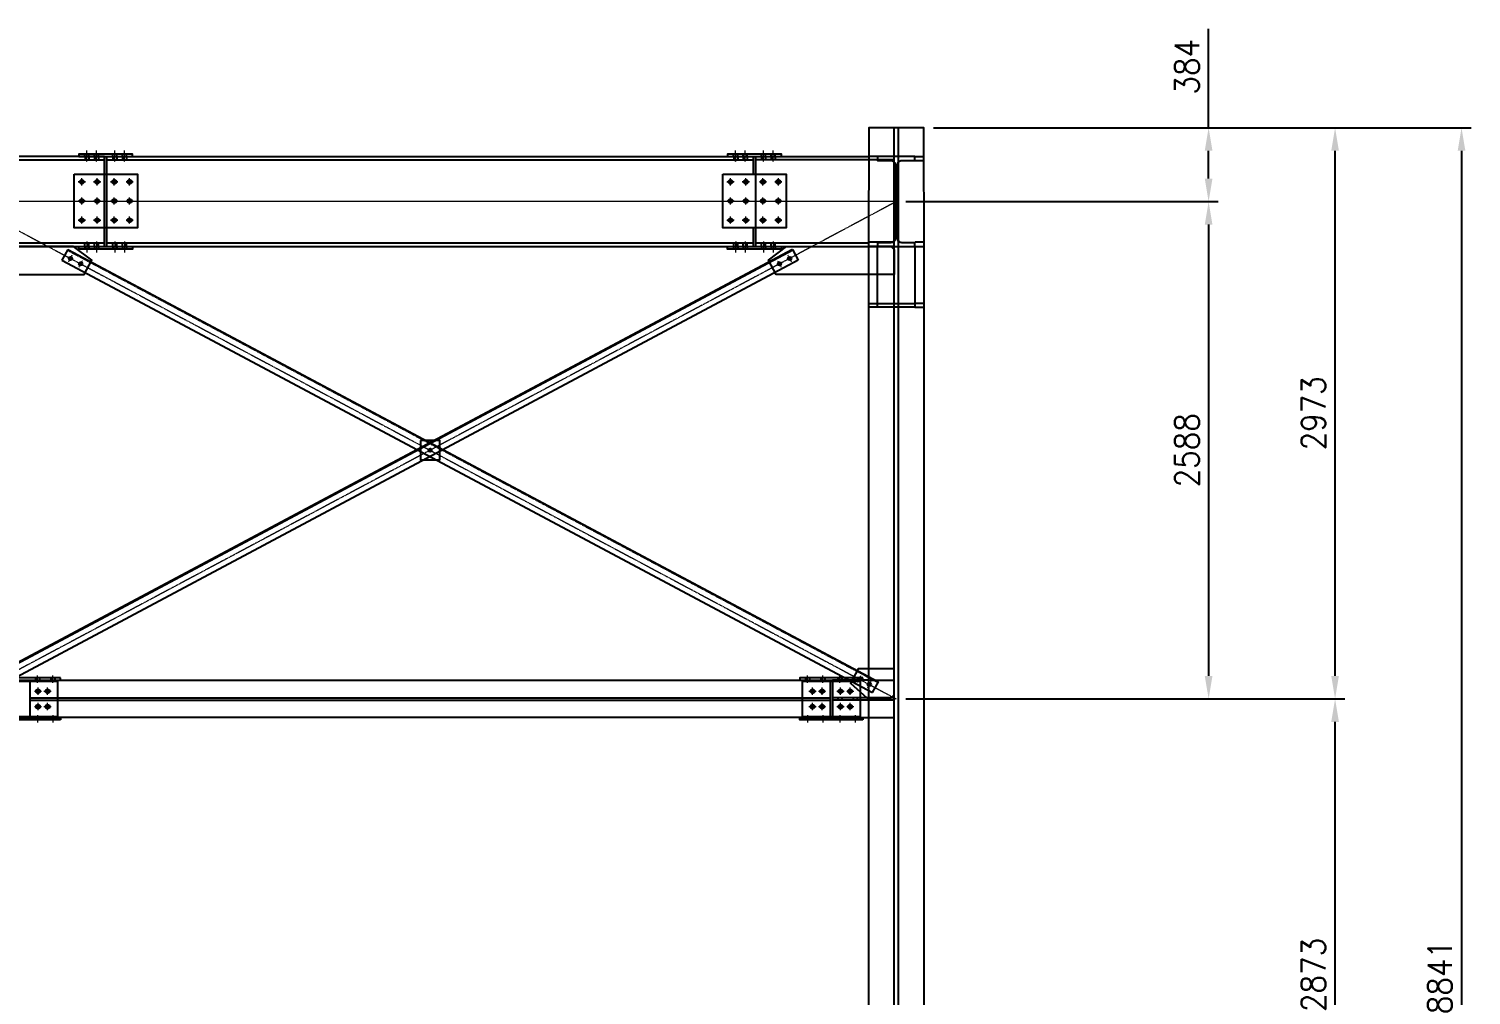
# Model space of a CAD drawing. Header units: millimetres. Extents: x 13669 to 217197, y -88248 to 24578.
# Drawn here: x 70118 to 77621, y 17501 to 22530 of the extents above; entities that cross this region are included whole.
import ezdxf

# ---------------------------------------------------------------- set-up
doc = ezdxf.new("R2010")
doc.units = ezdxf.units.MM
doc.linetypes.add('CENTER2', pattern=[1.125, 0.75, -0.125, 0.125, -0.125])
doc.linetypes.add('DASHED2', pattern=[0.375, 0.25, -0.125])
for name, color, linetype in [('SDDIM', 1, 'Continuous'), ('Tx_DDIM', 1, 'Continuous'), ('Tx_M_EQUIPOS', 4, 'Continuous'), ('Tx_M_OCULTOS', 2, 'DASHED2')]:
    doc.layers.add(name, color=color, linetype=linetype)
doc.layers.add('Tx_EJES', color=1, linetype='CENTER2', lineweight=5)
doc.layers.add('Tx_M_OCULTAS FINO', color=1, linetype='DASHED2', lineweight=5)
doc.styles.add('ROMANS', font='romans.shx', dxfattribs={"width": 0.9})
doc.dimstyles.new('ESC 1-50', dxfattribs={"dimscale": 50, "dimtxt": 2.5, "dimasz": 2.4, "dimexe": 1, "dimexo": 1, "dimgap": 1, "dimtad": 1, "dimdec": 0, "dimtxsty": 'ROMANS', "dimcen": 2.5, "dimclrd": 256, "dimclre": 256, "dimclrt": 3, "dimadec": 0, "dimazin": 2, "dimtfac": 0.5, "dimtdec": 0, "dimtmove": 0, "dimatfit": 3, "dimfxl": 1, "dimtfill": 1, "dimtfillclr": 256, "dimtolj": 2, "dimlwd": -1, "dimarcsym": 0})

# ---------------------------------------------------------------- blocks, each defined once
blk = doc.blocks.new('*D114')
at = {"layer": 'Defpoints', "color": 0, "transparency": 16777216}
for p in [(75470.9, 19042.9), (76912.7, 19042.9), (75757.3, 16169.9)]:
    blk.add_point(p, dxfattribs=at)
at = {"layer": 'Tx_DDIM', "lineweight": -2, "transparency": 16777216}
for p, q in [((75520.9, 19042.9), (76962.7, 19042.9)), ((75807.3, 16169.9), (76962.7, 16169.9))]:
    blk.add_line(p, q, dxfattribs=at)
at = {"layer": 'Tx_DDIM', "transparency": 16777216}
blk.add_line((76912.7, 16289.9), (76912.7, 18922.9), dxfattribs=at)
for points in [[(76892.7, 18922.9), (76932.7, 18922.9), (76912.7, 19042.9)], [(76892.7, 16289.9), (76932.7, 16289.9), (76912.7, 16169.9)]]:
    blk.add_solid(points, dxfattribs=at)
at = {"layer": 'Tx_DDIM', "color": 3, "transparency": 16777216, "insert": (76800.2, 17606.4), "char_height": 125, "attachment_point": 5, "rotation": 90, "style": 'ROMANS', "bg_fill": 3, "box_fill_scale": 1.1, "bg_fill_color": 256, "bg_fill_true_color": 13158600, "bg_fill_transparency": 0}
blk.add_mtext('\\A2;2873', dxfattribs=at)
blk = doc.blocks.new('*D115')
at = {"layer": 'Defpoints', "color": 0, "transparency": 16777216}
for p in [(74773.6, 22015.6), (76912.7, 22015.6), (75470.9, 19042.9)]:
    blk.add_point(p, dxfattribs=at)
at = {"layer": 'Tx_DDIM', "lineweight": -2, "transparency": 16777216}
for p, q in [((74823.6, 22015.6), (76962.7, 22015.6)), ((75520.9, 19042.9), (76962.7, 19042.9))]:
    blk.add_line(p, q, dxfattribs=at)
at = {"layer": 'Tx_DDIM', "transparency": 16777216}
blk.add_line((76912.7, 19162.9), (76912.7, 21895.6), dxfattribs=at)
for points in [[(76892.7, 21895.6), (76932.7, 21895.6), (76912.7, 22015.6)], [(76892.7, 19162.9), (76932.7, 19162.9), (76912.7, 19042.9)]]:
    blk.add_solid(points, dxfattribs=at)
at = {"layer": 'Tx_DDIM', "color": 3, "transparency": 16777216, "insert": (76800.2, 20529.3), "char_height": 125, "attachment_point": 5, "rotation": 90, "style": 'ROMANS', "bg_fill": 3, "box_fill_scale": 1.1, "bg_fill_color": 256, "bg_fill_true_color": 13158600, "bg_fill_transparency": 0}
blk.add_mtext('\\A2;2973', dxfattribs=at)
blk = doc.blocks.new('*D116')
at = {"layer": 'Defpoints', "color": 0, "transparency": 16777216}
for p in [(75893.1, 22015.6), (76015.9, 13174.9), (77570.5, 13174.9)]:
    blk.add_point(p, dxfattribs=at)
at = {"layer": 'Tx_DDIM', "lineweight": -2, "transparency": 16777216}
for p, q in [((75943.1, 22015.6), (77620.5, 22015.6)), ((76065.9, 13174.9), (77620.5, 13174.9))]:
    blk.add_line(p, q, dxfattribs=at)
at = {"layer": 'Tx_DDIM', "transparency": 16777216}
blk.add_line((77570.5, 21895.6), (77570.5, 13294.9), dxfattribs=at)
for points in [[(77550.5, 21895.6), (77590.5, 21895.6), (77570.5, 22015.6)], [(77550.5, 13294.9), (77590.5, 13294.9), (77570.5, 13174.9)]]:
    blk.add_solid(points, dxfattribs=at)
at = {"layer": 'Tx_DDIM', "color": 3, "transparency": 16777216, "insert": (77458, 17595.3), "char_height": 125, "attachment_point": 5, "rotation": 90, "style": 'ROMANS', "bg_fill": 3, "box_fill_scale": 1.1, "bg_fill_color": 256, "bg_fill_true_color": 13158600, "bg_fill_transparency": 0}
blk.add_mtext('\\A2;8841', dxfattribs=at)
blk = doc.blocks.new('*D111')
at = {"layer": 'Defpoints', "color": 0, "transparency": 16777216}
for p in [(74773.6, 22015.6), (76254.9, 22015.6), (74630.1, 21631.1)]:
    blk.add_point(p, dxfattribs=at)
at = {"layer": 'SDDIM', "transparency": 16777216}
for p, q in [((76254.9, 22015.6), (76254.9, 22530.3)), ((76254.9, 21751.1), (76254.9, 21895.6))]:
    blk.add_line(p, q, dxfattribs=at)
at = {"layer": 'SDDIM', "lineweight": -2, "transparency": 16777216}
for p, q in [((74823.6, 22015.6), (76304.9, 22015.6)), ((74680.1, 21631.1), (76304.9, 21631.1))]:
    blk.add_line(p, q, dxfattribs=at)
at = {"layer": 'SDDIM', "transparency": 16777216}
for points in [[(76234.9, 21895.6), (76274.9, 21895.6), (76254.9, 22015.6)], [(76234.9, 21751.1), (76274.9, 21751.1), (76254.9, 21631.1)]]:
    blk.add_solid(points, dxfattribs=at)
at = {"layer": 'SDDIM', "color": 3, "transparency": 16777216, "insert": (76142.4, 22332.9), "char_height": 125, "attachment_point": 5, "rotation": 90, "style": 'ROMANS', "bg_fill": 3, "box_fill_scale": 1.1, "bg_fill_color": 256, "bg_fill_true_color": 13158600, "bg_fill_transparency": 0}
blk.add_mtext('\\A2;384', dxfattribs=at)
blk = doc.blocks.new('*D112')
at = {"layer": 'Defpoints', "color": 0, "transparency": 16777216}
for p in [(74630.1, 21631.1), (74630.1, 19042.9), (76254.9, 19042.9)]:
    blk.add_point(p, dxfattribs=at)
at = {"layer": 'SDDIM', "lineweight": -2, "transparency": 16777216}
for p, q in [((74680.1, 21631.1), (76304.9, 21631.1)), ((74680.1, 19042.9), (76304.9, 19042.9))]:
    blk.add_line(p, q, dxfattribs=at)
at = {"layer": 'SDDIM', "transparency": 16777216}
blk.add_line((76254.9, 21511.1), (76254.9, 19162.9), dxfattribs=at)
for points in [[(76234.9, 21511.1), (76274.9, 21511.1), (76254.9, 21631.1)], [(76234.9, 19162.9), (76274.9, 19162.9), (76254.9, 19042.9)]]:
    blk.add_solid(points, dxfattribs=at)
at = {"layer": 'SDDIM', "color": 3, "transparency": 16777216, "insert": (76142.4, 20337), "char_height": 125, "attachment_point": 5, "rotation": 90, "style": 'ROMANS', "bg_fill": 3, "box_fill_scale": 1.1, "bg_fill_color": 256, "bg_fill_true_color": 13158600, "bg_fill_transparency": 0}
blk.add_mtext('\\A2;2588', dxfattribs=at)

msp = doc.modelspace()

# ---------------------------------------------------------------- linework, layer by layer
at = {"layer": 'Tx_EJES'}
for p, q in [((70420.2361359, 21839.7324863), (70420.2361359, 21896.2824863)), ((70420.3509271, 21838.1074863), (70420.3509271, 21875.8074863)), ((70470.1213447, 21838.1074864), (70470.1213447, 21875.8074864)), ((70470.2361359, 21839.7324863), (70470.2361359, 21896.2824863)), ((70565.4861359, 21839.7324863), (70565.4861359, 21896.2824863)), ((70565.6009274, 21838.1074863), (70565.6009274, 21875.8074863)), ((70615.371345, 21838.1074865), (70615.371345, 21875.8074865)), ((70615.4861359, 21839.7324863), (70615.4861359, 21896.2824863)), ((73794.636136, 21839.7324863), (73794.636136, 21896.2824863)), ((73794.7509272, 21838.1074863), (73794.7509272, 21875.8074863)), ((73844.636136, 21839.7324863), (73844.636136, 21896.2824863)), ((73844.7509272, 21838.1074865), (73844.7509272, 21875.8074865)), ((73939.7713448, 21838.1074862), (73939.7713448, 21875.8074862)), ((73939.886136, 21839.7324863), (73939.886136, 21896.2824863)), ((73989.7713448, 21838.1074863), (73989.7713448, 21875.8074863)), ((73989.886136, 21839.7324863), (73989.886136, 21896.2824863)), ((70412.2611359, 21734.1074863), (70374.5611359, 21734.1074863)), ((70374.5611359, 21734.107486), (70412.2611359, 21734.107486)), ((70393.4111359, 21715.2574863), (70393.4111359, 21752.9574863)), ((70393.4111359, 21715.257486), (70393.4111359, 21752.957486)), ((70492.2611359, 21734.1074863), (70454.5611359, 21734.1074863)), ((70454.5611359, 21734.107486), (70492.2611359, 21734.107486)), ((70473.4111359, 21715.2574863), (70473.4111359, 21752.9574863)), ((70473.4111359, 21715.257486), (70473.4111359, 21752.957486)), ((70581.1611359, 21734.1074863), (70543.4611359, 21734.1074863)), ((70543.4611362, 21734.1074863), (70581.1611362, 21734.1074863)), ((70562.3111359, 21715.2574863), (70562.3111359, 21752.9574863)), ((70562.3111362, 21715.2574863), (70562.3111362, 21752.9574863)), ((70661.1611359, 21734.1074863), (70623.4611359, 21734.1074863)), ((70623.4611362, 21734.1074863), (70661.1611362, 21734.1074863)), ((70642.3111359, 21715.2574863), (70642.3111359, 21752.9574863)), ((70642.3111362, 21715.2574863), (70642.3111362, 21752.9574863)), ((73786.661136, 21734.1074863), (73748.961136, 21734.1074863)), ((73748.961136, 21734.1074863), (73786.661136, 21734.1074863)), ((73767.811136, 21715.2574863), (73767.811136, 21752.9574863)), ((73767.811136, 21715.2574863), (73767.811136, 21752.9574863)), ((73866.661136, 21734.1074863), (73828.961136, 21734.1074863)), ((73828.961136, 21734.1074863), (73866.661136, 21734.1074863)), ((73847.811136, 21715.2574863), (73847.811136, 21752.9574863)), ((73847.811136, 21715.2574863), (73847.811136, 21752.9574863)), ((73917.861136, 21734.1074863), (73955.561136, 21734.1074863)), ((73955.561136, 21734.1074863), (73917.861136, 21734.1074863)), ((73936.711136, 21715.2574863), (73936.711136, 21752.9574863)), ((73936.711136, 21715.2574863), (73936.711136, 21752.9574863)), ((73997.861136, 21734.1074863), (74035.561136, 21734.1074863)), ((74035.561136, 21734.1074863), (73997.861136, 21734.1074863)), ((74016.711136, 21715.2574863), (74016.711136, 21752.9574863)), ((74016.711136, 21715.2574863), (74016.711136, 21752.9574863)), ((74630.061136, 21631.1074861), (63569.725693, 21631.1074861)), ((69780.0611359, 21631.1074861), (74630.061136, 19042.9274858)), ((74630.061136, 21631.1074861), (69780.0611359, 19042.9274858)), ((70412.2611359, 21634.1074863), (70374.5611359, 21634.1074863)), ((70374.5611359, 21634.107486), (70412.2611359, 21634.107486)), ((70393.4111359, 21615.2574863), (70393.4111359, 21652.9574863)), ((70393.4111359, 21615.257486), (70393.4111359, 21652.957486)), ((70492.2611359, 21634.1074863), (70454.5611359, 21634.1074863)), ((70454.5611359, 21634.107486), (70492.2611359, 21634.107486)), ((70473.4111359, 21615.2574863), (70473.4111359, 21652.9574863)), ((70473.4111359, 21615.257486), (70473.4111359, 21652.957486)), ((70581.1611359, 21634.1074863), (70543.4611359, 21634.1074863)), ((70543.4611362, 21634.1074863), (70581.1611362, 21634.1074863)), ((70562.3111359, 21615.2574863), (70562.3111359, 21652.9574863)), ((70562.3111362, 21615.2574863), (70562.3111362, 21652.9574863)), ((70661.1611359, 21634.1074863), (70623.4611359, 21634.1074863)), ((70623.4611362, 21634.1074863), (70661.1611362, 21634.1074863)), ((70642.3111359, 21615.2574863), (70642.3111359, 21652.9574863)), ((70642.3111362, 21615.2574863), (70642.3111362, 21652.9574863)), ((73786.661136, 21634.1074863), (73748.961136, 21634.1074863)), ((73748.961136, 21634.1074863), (73786.661136, 21634.1074863)), ((73767.811136, 21615.2574863), (73767.811136, 21652.9574863)), ((73767.811136, 21615.2574863), (73767.811136, 21652.9574863)), ((73866.661136, 21634.1074863), (73828.961136, 21634.1074863)), ((73828.961136, 21634.1074863), (73866.661136, 21634.1074863)), ((73847.811136, 21615.2574863), (73847.811136, 21652.9574863)), ((73847.811136, 21615.2574863), (73847.811136, 21652.9574863)), ((73917.861136, 21634.1074863), (73955.561136, 21634.1074863)), ((73955.561136, 21634.1074863), (73917.861136, 21634.1074863)), ((73936.711136, 21615.2574863), (73936.711136, 21652.9574863)), ((73936.711136, 21615.2574863), (73936.711136, 21652.9574863)), ((73997.861136, 21634.1074863), (74035.561136, 21634.1074863)), ((74035.561136, 21634.1074863), (73997.861136, 21634.1074863)), ((74016.711136, 21615.2574863), (74016.711136, 21652.9574863)), ((74016.711136, 21615.2574863), (74016.711136, 21652.9574863)), ((70412.2611359, 21534.1074863), (70374.5611359, 21534.1074863)), ((70374.5611359, 21534.107486), (70412.2611359, 21534.107486)), ((70393.4111359, 21515.2574863), (70393.4111359, 21552.9574863)), ((70393.4111359, 21515.257486), (70393.4111359, 21552.957486)), ((70492.2611359, 21534.1074863), (70454.5611359, 21534.1074863)), ((70454.5611359, 21534.107486), (70492.2611359, 21534.107486)), ((70473.4111359, 21515.2574863), (70473.4111359, 21552.9574863)), ((70473.4111359, 21515.257486), (70473.4111359, 21552.957486)), ((70581.1611359, 21534.1074863), (70543.4611359, 21534.1074863)), ((70543.4611362, 21534.1074863), (70581.1611362, 21534.1074863)), ((70562.3111359, 21515.2574863), (70562.3111359, 21552.9574863)), ((70562.3111362, 21515.2574863), (70562.3111362, 21552.9574863)), ((70661.1611359, 21534.1074863), (70623.4611359, 21534.1074863)), ((70623.4611362, 21534.1074863), (70661.1611362, 21534.1074863)), ((70642.3111359, 21515.2574863), (70642.3111359, 21552.9574863)), ((70642.3111362, 21515.2574863), (70642.3111362, 21552.9574863)), ((73786.661136, 21534.1074863), (73748.961136, 21534.1074863)), ((73748.961136, 21534.1074863), (73786.661136, 21534.1074863)), ((73767.811136, 21515.2574863), (73767.811136, 21552.9574863)), ((73767.811136, 21515.2574863), (73767.811136, 21552.9574863)), ((73866.661136, 21534.1074863), (73828.961136, 21534.1074863)), ((73828.961136, 21534.1074863), (73866.661136, 21534.1074863)), ((73847.811136, 21515.2574863), (73847.811136, 21552.9574863)), ((73847.811136, 21515.2574863), (73847.811136, 21552.9574863)), ((73917.861136, 21534.1074863), (73955.561136, 21534.1074863)), ((73955.561136, 21534.1074863), (73917.861136, 21534.1074863)), ((73936.711136, 21515.2574863), (73936.711136, 21552.9574863)), ((73936.711136, 21515.2574863), (73936.711136, 21552.9574863)), ((73997.861136, 21534.1074863), (74035.561136, 21534.1074863)), ((74035.561136, 21534.1074863), (73997.861136, 21534.1074863)), ((74016.711136, 21515.2574863), (74016.711136, 21552.9574863)), ((74016.711136, 21515.2574863), (74016.711136, 21552.9574863)), ((70420.0065532, 21422.4824861), (70420.0065532, 21365.9324861)), ((70420.1213444, 21424.1074858), (70420.1213444, 21386.4074858)), ((70469.891762, 21424.1074857), (70469.891762, 21386.4074857)), ((70470.0065532, 21422.4824861), (70470.0065532, 21365.9324861)), ((70565.2565532, 21422.4824861), (70565.2565532, 21365.9324861)), ((70565.3713447, 21424.1074858), (70565.3713447, 21386.4074858)), ((70615.1417623, 21424.1074858), (70615.1417623, 21386.4074858)), ((70615.2565532, 21422.4824861), (70615.2565532, 21365.9324861)), ((73794.636136, 21422.4824861), (73794.636136, 21365.9324861)), ((73794.7509272, 21424.1074858), (73794.7509272, 21386.4074858)), ((73844.636136, 21422.4824861), (73844.636136, 21365.9324861)), ((73844.7509272, 21424.1074857), (73844.7509272, 21386.4074857)), ((73939.7713448, 21424.1074857), (73939.7713448, 21386.4074857)), ((73939.886136, 21422.4824861), (73939.886136, 21365.9324861)), ((73989.7713448, 21424.1074855), (73989.7713448, 21386.4074855)), ((73989.886136, 21422.4824861), (73989.886136, 21365.9324861)), ((70325.5223566, 21318.4885123), (70343.4128532, 21352.0135795)), ((70378.4566732, 21290.2403598), (70396.3471698, 21323.765427)), ((74031.6655987, 21290.2403598), (74013.7751021, 21323.765427)), ((74084.5999153, 21318.4885123), (74066.7094187, 21352.0135795)), ((70162.3111361, 19127.4274858), (70162.3111361, 19165.1274858)), ((70242.3111361, 19127.4274858), (70242.3111361, 19165.1274858)), ((74167.8111359, 19127.4274858), (74167.8111359, 19165.1274858)), ((74247.8111359, 19127.4274858), (74247.8111359, 19165.1274858)), ((74336.7111359, 19127.4274858), (74336.7111359, 19165.1274858)), ((74416.7111359, 19127.4274858), (74416.7111359, 19165.1274858)), ((74428.0335267, 19129.2024584), (74445.9240233, 19162.7275256)), ((74480.9678434, 19100.9543059), (74498.85834, 19134.4793731)), ((70146.6361361, 19082.9274858), (70184.3361361, 19082.9274858)), ((70146.6361361, 19082.9274858), (70184.3361361, 19082.9274858)), ((70165.4861361, 19064.0774858), (70165.4861361, 19101.7774858)), ((70165.4861361, 19064.0774858), (70165.4861361, 19101.7774858)), ((70196.6361361, 19082.9274858), (70234.3361361, 19082.9274858)), ((70196.6361361, 19082.9274858), (70234.3361361, 19082.9274858)), ((70215.4861361, 19064.0774858), (70215.4861361, 19101.7774858)), ((70215.4861361, 19064.0774858), (70215.4861361, 19101.7774858)), ((74175.7861359, 19082.9274858), (74213.4861359, 19082.9274858)), ((74175.7861359, 19082.9274858), (74213.4861359, 19082.9274858)), ((74194.6361359, 19064.0774858), (74194.6361359, 19101.7774858)), ((74194.6361359, 19064.0774858), (74194.6361359, 19101.7774858)), ((74225.7861359, 19082.9274858), (74263.4861359, 19082.9274858)), ((74225.7861359, 19082.9274858), (74263.4861359, 19082.9274858)), ((74244.6361359, 19064.0774858), (74244.6361359, 19101.7774858)), ((74244.6361359, 19064.0774858), (74244.6361359, 19101.7774858)), ((74321.0361359, 19082.9274858), (74358.7361359, 19082.9274858)), ((74321.0361359, 19082.9274858), (74358.7361359, 19082.9274858)), ((74339.8861359, 19064.0774858), (74339.8861359, 19101.7774858)), ((74339.8861359, 19064.0774858), (74339.8861359, 19101.7774858)), ((74371.0361359, 19082.9274858), (74408.7361359, 19082.9274858)), ((74371.0361359, 19082.9274858), (74408.7361359, 19082.9274858)), ((74389.8861359, 19064.0774858), (74389.8861359, 19101.7774858)), ((74389.8861359, 19064.0774858), (74389.8861359, 19101.7774858)), ((70146.6361361, 19002.9274858), (70184.3361361, 19002.9274858)), ((70146.6361361, 19002.9274858), (70184.3361361, 19002.9274858)), ((70165.4861361, 18984.0774858), (70165.4861361, 19021.7774858)), ((70165.4861361, 18984.0774858), (70165.4861361, 19021.7774858)), ((70196.6361361, 19002.9274858), (70234.3361361, 19002.9274858)), ((70196.6361361, 19002.9274858), (70234.3361361, 19002.9274858)), ((70215.4861361, 18984.0774858), (70215.4861361, 19021.7774858)), ((70215.4861361, 18984.0774858), (70215.4861361, 19021.7774858)), ((74175.7861359, 19002.9274858), (74213.4861359, 19002.9274858)), ((74175.7861359, 19002.9274858), (74213.4861359, 19002.9274858)), ((74194.6361359, 18984.0774858), (74194.6361359, 19021.7774858)), ((74194.6361359, 18984.0774858), (74194.6361359, 19021.7774858)), ((74225.7861359, 19002.9274858), (74263.4861359, 19002.9274858)), ((74225.7861359, 19002.9274858), (74263.4861359, 19002.9274858)), ((74244.6361359, 18984.0774858), (74244.6361359, 19021.7774858)), ((74244.6361359, 18984.0774858), (74244.6361359, 19021.7774858)), ((74321.0361359, 19002.9274858), (74358.7361359, 19002.9274858)), ((74321.0361359, 19002.9274858), (74358.7361359, 19002.9274858)), ((74339.8861359, 18984.0774858), (74339.8861359, 19021.7774858)), ((74339.8861359, 18984.0774858), (74339.8861359, 19021.7774858)), ((74371.0361359, 19002.9274858), (74408.7361359, 19002.9274858)), ((74371.0361359, 19002.9274858), (74408.7361359, 19002.9274858)), ((74389.8861359, 18984.0774858), (74389.8861359, 19021.7774858)), ((74389.8861359, 18984.0774858), (74389.8861359, 19021.7774858)), ((70162.3111361, 18958.4274858), (70162.3111361, 18920.7274858)), ((70242.3111361, 18958.4274858), (70242.3111361, 18920.7274858)), ((74167.8111359, 18958.4274858), (74167.8111359, 18920.7274858)), ((74247.8111359, 18958.4274858), (74247.8111359, 18920.7274858)), ((74336.7111359, 18958.4274858), (74336.7111359, 18920.7274858)), ((74416.7111359, 18958.4274858), (74416.7111359, 18920.7274858))]:
    msp.add_line(p, q, dxfattribs=at)
at = {"layer": 'Tx_M_EQUIPOS'}
for p, q in [((70511.3611359, 21865.607486), (69923.5611359, 21865.607486)), ((69923.5611359, 21848.307486), (70511.3611359, 21848.307486)), ((70511.3611359, 21494.107486), (70511.3611359, 21865.607486)), ((70524.3611362, 21774.1074863), (70524.3611362, 21865.6074863)), ((70524.3611362, 21865.6074863), (73885.761136, 21865.6074863)), ((70524.3611362, 21848.3074863), (73885.761136, 21848.3074863)), ((73885.761136, 21865.6074863), (73885.761136, 21774.1074863)), ((73898.7611361, 21774.1074863), (73898.7611361, 21865.6074863)), ((73898.7611361, 21865.6074863), (74486.561136, 21865.6074863)), ((74486.561136, 21848.3074863), (73898.7611361, 21848.3074863)), ((70511.3611359, 21396.6074861), (70511.3611359, 21774.1074863)), ((70524.3611362, 21396.6074861), (70524.3611362, 21774.1074863)), ((73898.7611361, 21396.6074861), (73898.7611361, 21774.1074863)), ((73885.761136, 21494.1074863), (73885.761136, 21396.6074861)), ((69924.4895782, 21417.2074861), (70511.3611359, 21417.2074861)), ((69924.4895782, 21396.6074861), (74485.6100109, 21396.6074861)), ((70524.3611362, 21417.2074861), (73885.761136, 21417.2074861)), ((73898.7611361, 21417.2074861), (74485.6100109, 21417.2074861)), ((74533.0611359, 21081.367486), (74533.0611359, 21396.607486)), ((74727.0611359, 21396.607486), (74727.0611359, 21081.367486)), ((74090.0549294, 21382.6074863), (69872.8527399, 19132.1171019)), ((74092.3147816, 21378.3727409), (69875.1125921, 19127.8823566)), ((74120.1862921, 21326.1442152), (69902.9841025, 19075.6538308)), ((70320.0673425, 21382.6074863), (70289.9359798, 21326.1442152)), ((70289.9359798, 21326.1442152), (74507.1381693, 19075.6538308)), ((70320.0673425, 21382.6074863), (74537.269532, 19132.1171019)), ((74090.0549294, 21382.6074863), (74120.1862921, 21326.1442152)), ((74727.0611359, 21081.367486), (74533.0611359, 21081.367486)), ((74507.1381693, 19075.6538308), (74537.269532, 19132.1171019))]:
    msp.add_line(p, q, dxfattribs=at)
for points in [[(74774.561136, 13250.3274861), (74774.561136, 21348.899311), (74773.561136, 22015.607486), (74486.561136, 22015.607486), (74485.561136, 21364.799311), (74485.561136, 13250.3274861)], [(70377.8611359, 21865.6074863), (70657.8611359, 21865.6074863), (70657.8611359, 21878.3074863), (70377.8611359, 21878.3074863)], [(73752.261136, 21865.6074863), (74032.261136, 21865.6074863), (74032.261136, 21878.3074863), (73752.261136, 21878.3074863)], [(70353.4111359, 21774.1074863), (70682.3111359, 21774.1074863), (70682.3111359, 21494.1074863), (70353.4111359, 21494.1074863)], [(73727.811136, 21774.1074863), (74056.711136, 21774.1074863), (74056.711136, 21494.1074863), (73727.811136, 21494.1074863)], [(70377.6315532, 21396.6074861), (70657.6315532, 21396.6074861), (70657.6315537, 21383.907486), (70377.6315537, 21383.907486)], [(73752.261136, 21396.6074861), (74032.261136, 21396.6074861), (74032.2611365, 21383.907486), (73752.2611365, 21383.907486)], [(70282.3111361, 19152.6274858), (69953.4111361, 19152.6274858), (69953.4111361, 19139.9274858), (70282.3111361, 19139.9274858)], [(69966.2611361, 18952.1274858), (70269.4611361, 18952.1274858), (70269.4611361, 19133.7274858), (69966.2611361, 19133.7274858)], [(74456.7111359, 19152.6274858), (74127.8111359, 19152.6274858), (74127.8111359, 19139.9274858), (74456.7111359, 19139.9274858)], [(74140.6611359, 18952.1274858), (74443.8611359, 18952.1274858), (74443.8611359, 19133.7274858), (74140.6611359, 19133.7274858)], [(70282.3111361, 18933.2274858), (69953.4111361, 18933.2274858), (69953.4111361, 18945.9274858), (70282.3111361, 18945.9274858)], [(74456.7111359, 18933.2274858), (74127.8111359, 18933.2274858), (74127.8111359, 18945.9274858), (74456.7111359, 18945.9274858)]]:
    msp.add_lwpolyline(points, close=True, dxfattribs=at)
msp.add_lwpolyline([(74727.0611359, 21417.2074863), (74658.5611359, 21417.2074863, -0.4142135624), (74636.3611359, 21439.4074863), (74636.3611359, 21822.8074863, -0.4142135624), (74658.5611359, 21845.0074863), (74727.0611359, 21845.0074863), (74727.0611359, 21865.6074863), (74533.0611359, 21865.6074863), (74533.0611359, 21845.0074863), (74601.5611359, 21845.0074863, -0.4142135624), (74623.7611359, 21822.8074863), (74623.7611359, 21439.4074863, -0.4142135624), (74601.5611359, 21417.2074863), (74533.0611359, 21417.2074863), (74533.0611359, 21396.6074863), (74727.0611359, 21396.6074863)], format="xyb", close=True, dxfattribs=at)
for points in [[(69791.3611359, 21252.4715115), (70405.5077807, 21252.4715115), (70445.0551942, 21326.5795548), (70350.7872446, 21396.6074861), (69806.361136, 21396.6074861), (69791.361136, 21381.6074861), (69791.3611359, 21252.4715115)], [(74618.761136, 21252.4715115), (74004.6144912, 21252.4715115), (73965.0670777, 21326.5795548), (74059.3350273, 21396.6074861), (74603.7611359, 21396.6074861), (74618.7611359, 21381.6074861), (74618.761136, 21252.4715115)], [(72155.0611359, 20387.017486), (72155.0611359, 20287.017486), (72255.0611359, 20287.017486), (72255.0611359, 20287.017486), (72255.0611359, 20387.017486), (72155.0611359, 20387.017486)], [(74285.761136, 18952.1274858), (74285.761136, 18945.9274858), (70124.3611361, 18945.9274858), (70124.3611361, 18952.1274858), (70124.3611361, 19133.7274858), (70124.3611361, 19139.9274858), (74285.761136, 19139.9274858), (74285.761136, 19133.7274858), (74285.761136, 18952.1274858)], [(74486.5611361, 19139.9274858), (74298.761136, 19139.9274858), (74298.761136, 19133.7274858), (74298.761136, 18952.1274858), (74298.761136, 18945.9274858), (74486.5611361, 18945.9274858)], [(74618.761136, 19199.7898058), (74431.6977311, 19199.7898058), (74392.1503176, 19125.6817625), (74476.4182673, 19049.2274857), (74603.7611359, 19049.2274857), (74618.7611359, 19064.2274857), (74618.761136, 19199.7898058)]]:
    msp.add_lwpolyline(points, dxfattribs=at)
for centre, radius in [((70393.4111359, 21734.1074863), 10.5), ((70393.4111359, 21734.107486), 10.5), ((70473.4111359, 21734.1074863), 10.5), ((70473.4111359, 21734.107486), 10.5), ((70562.3111359, 21734.1074863), 10.5), ((70562.3111362, 21734.1074863), 10.5), ((70642.3111359, 21734.1074863), 10.5), ((70642.3111362, 21734.1074863), 10.5), ((73767.811136, 21734.1074863), 10.5), ((73767.811136, 21734.1074863), 10.5), ((73847.811136, 21734.1074863), 10.5), ((73847.811136, 21734.1074863), 10.5), ((73936.711136, 21734.1074863), 10.5), ((73936.711136, 21734.1074863), 10.5), ((74016.711136, 21734.1074863), 10.5), ((74016.711136, 21734.1074863), 10.5), ((70393.4111359, 21634.1074863), 10.5), ((70393.4111359, 21634.107486), 10.5), ((70473.4111359, 21634.1074863), 10.5), ((70473.4111359, 21634.107486), 10.5), ((70562.3111359, 21634.1074863), 10.5), ((70562.3111362, 21634.1074863), 10.5), ((70642.3111359, 21634.1074863), 10.5), ((70642.3111362, 21634.1074863), 10.5), ((73767.811136, 21634.1074863), 10.5), ((73767.811136, 21634.1074863), 10.5), ((73847.811136, 21634.1074863), 10.5), ((73847.811136, 21634.1074863), 10.5), ((73936.711136, 21634.1074863), 10.5), ((73936.711136, 21634.1074863), 10.5), ((74016.711136, 21634.1074863), 10.5), ((74016.711136, 21634.1074863), 10.5), ((70393.4111359, 21534.1074863), 10.5), ((70393.4111359, 21534.107486), 10.5), ((70473.4111359, 21534.1074863), 10.5), ((70473.4111359, 21534.107486), 10.5), ((70562.3111359, 21534.1074863), 10.5), ((70562.3111362, 21534.1074863), 10.5), ((70642.3111359, 21534.1074863), 10.5), ((70642.3111362, 21534.1074863), 10.5), ((73767.811136, 21534.1074863), 10.5), ((73767.811136, 21534.1074863), 10.5), ((73847.811136, 21534.1074863), 10.5), ((73847.811136, 21534.1074863), 10.5), ((73936.711136, 21534.1074863), 10.5), ((73936.711136, 21534.1074863), 10.5), ((74016.711136, 21534.1074863), 10.5), ((74016.711136, 21534.1074863), 10.5), ((70334.4676049, 21335.2510459), 9), ((70387.4019215, 21307.0028934), 9), ((74022.7203504, 21307.0028934), 9), ((74075.654667, 21335.2510459), 9), ((72205.0611359, 20337.017486), 9), ((74436.978775, 19145.964992), 9), ((70165.4861361, 19082.9274858), 10.5), ((70165.4861361, 19082.9274858), 10.5), ((70215.4861361, 19082.9274858), 10.5), ((70215.4861361, 19082.9274858), 10.5), ((74194.6361359, 19082.9274858), 10.5), ((74194.6361359, 19082.9274858), 10.5), ((74244.6361359, 19082.9274858), 10.5), ((74244.6361359, 19082.9274858), 10.5), ((74339.8861359, 19082.9274858), 10.5), ((74339.8861359, 19082.9274858), 10.5), ((74389.8861359, 19082.9274858), 10.5), ((74389.8861359, 19082.9274858), 10.5), ((74489.9130917, 19117.7168395), 9), ((70165.4861361, 19002.9274858), 10.5), ((70165.4861361, 19002.9274858), 10.5), ((70215.4861361, 19002.9274858), 10.5), ((70215.4861361, 19002.9274858), 10.5), ((74194.6361359, 19002.9274858), 10.5), ((74194.6361359, 19002.9274858), 10.5), ((74244.6361359, 19002.9274858), 10.5), ((74244.6361359, 19002.9274858), 10.5), ((74339.8861359, 19002.9274858), 10.5), ((74339.8861359, 19002.9274858), 10.5), ((74389.8861359, 19002.9274858), 10.5), ((74389.8861359, 19002.9274858), 10.5)]:
    msp.add_circle(centre, radius, dxfattribs=at)
at = {"layer": 'Tx_M_OCULTAS FINO'}
msp.add_line((70317.8074903, 21378.3727409), (74535.0096798, 19127.8823566), dxfattribs=at)
at = {"layer": 'Tx_M_OCULTOS', "extrusion": (6.12323e-17, 1, -1.83697e-16)}
for p, q in [((74618.761136, 13250.3274861), (74618.761136, 22015.607486)), ((74641.361136, 13250.3274861), (74641.361136, 22015.607486))]:
    msp.add_line(p, q, dxfattribs=at)
at = {"layer": 'Tx_M_OCULTOS', "extrusion": (-6.12323e-17, 1, -1.83697e-16)}
for p, q in [((74618.761136, 21865.6074863), (74618.761136, 22015.607486)), ((74641.361136, 21865.6074863), (74641.361136, 22015.607486))]:
    msp.add_line(p, q, dxfattribs=at)
at = {"layer": 'Tx_M_OCULTOS'}
for p, q in [((70409.7361359, 21865.6074863), (70409.7361359, 21878.3074863)), ((70409.9657183, 21865.607486), (70409.9657183, 21848.307486)), ((70430.7361359, 21865.6074863), (70430.7361359, 21878.3074863)), ((70430.7361359, 21865.607486), (70430.7361359, 21848.307486)), ((70459.7361359, 21865.6074863), (70459.7361359, 21878.3074863)), ((70459.7361359, 21865.607486), (70459.7361359, 21848.307486)), ((70480.5065535, 21865.607486), (70480.5065535, 21848.307486)), ((70480.7361359, 21865.6074863), (70480.7361359, 21878.3074863)), ((70554.9861359, 21865.6074863), (70554.9861359, 21878.3074863)), ((70555.2157186, 21865.6074861), (70555.2157186, 21848.3074861)), ((70575.9861359, 21865.6074863), (70575.9861359, 21878.3074863)), ((70575.9861362, 21865.6074861), (70575.9861362, 21848.3074861)), ((70604.9861359, 21865.6074863), (70604.9861359, 21878.3074863)), ((70604.9861362, 21865.6074861), (70604.9861362, 21848.3074861)), ((70625.7565538, 21865.6074861), (70625.7565538, 21848.3074861)), ((70625.9861359, 21865.6074863), (70625.9861359, 21878.3074863)), ((73784.136136, 21865.6074863), (73784.136136, 21878.3074863)), ((73784.3657184, 21865.6074863), (73784.3657184, 21848.3074863)), ((73805.136136, 21865.6074863), (73805.136136, 21878.3074863)), ((73805.136136, 21865.6074863), (73805.136136, 21848.3074863)), ((73834.136136, 21865.6074863), (73834.136136, 21878.3074863)), ((73834.3657184, 21865.6074863), (73834.3657184, 21848.3074863)), ((73855.136136, 21865.6074863), (73855.136136, 21878.3074863)), ((73855.136136, 21865.6074863), (73855.136136, 21848.3074863)), ((73929.386136, 21865.6074863), (73929.386136, 21878.3074863)), ((73929.386136, 21865.6074861), (73929.386136, 21848.3074861)), ((73950.1565536, 21865.6074861), (73950.1565536, 21848.3074861)), ((73950.386136, 21865.6074863), (73950.386136, 21878.3074863)), ((73979.386136, 21865.6074863), (73979.386136, 21878.3074863)), ((73979.386136, 21865.6074861), (73979.386136, 21848.3074861)), ((74000.1565536, 21865.6074861), (74000.1565536, 21848.3074861)), ((74000.386136, 21865.6074863), (74000.386136, 21878.3074863)), ((74618.761136, 21865.6074863), (74486.561136, 21865.6074863)), ((74618.761136, 21848.3074863), (74486.561136, 21848.3074863)), ((70409.5065532, 21396.6074861), (70409.5065532, 21383.907486)), ((70409.7361356, 21396.6074859), (70409.7361356, 21413.9074859)), ((70430.5065532, 21396.6074859), (70430.5065532, 21413.9074859)), ((70430.5065532, 21396.6074861), (70430.5065532, 21383.907486)), ((70459.5065532, 21396.6074859), (70459.5065532, 21413.9074859)), ((70459.5065532, 21396.6074861), (70459.5065532, 21383.907486)), ((70480.2769708, 21396.6074859), (70480.2769708, 21413.9074859)), ((70480.5065532, 21396.6074861), (70480.5065532, 21383.907486)), ((70554.7565532, 21396.6074861), (70554.7565532, 21383.907486)), ((70554.9861359, 21396.607486), (70554.9861359, 21413.907486)), ((70575.7565532, 21396.6074861), (70575.7565532, 21383.907486)), ((70575.7565535, 21396.607486), (70575.7565535, 21413.907486)), ((70604.7565532, 21396.6074861), (70604.7565532, 21383.907486)), ((70604.7565535, 21396.6074861), (70604.7565535, 21413.9074861)), ((70625.5269711, 21396.6074861), (70625.5269711, 21413.9074861)), ((70625.7565532, 21396.6074861), (70625.7565532, 21383.907486)), ((73784.136136, 21396.6074861), (73784.136136, 21383.907486)), ((73784.3657184, 21396.6074859), (73784.3657184, 21413.9074859)), ((73805.136136, 21396.6074859), (73805.136136, 21413.9074859)), ((73805.136136, 21396.6074861), (73805.136136, 21383.907486)), ((73834.136136, 21396.6074861), (73834.136136, 21383.907486)), ((73834.3657184, 21396.6074859), (73834.3657184, 21413.9074859)), ((73855.136136, 21396.6074859), (73855.136136, 21413.9074859)), ((73855.136136, 21396.6074861), (73855.136136, 21383.907486)), ((73929.386136, 21396.6074857), (73929.386136, 21413.9074857)), ((73929.386136, 21396.6074861), (73929.386136, 21383.907486)), ((73950.1565536, 21396.6074857), (73950.1565536, 21413.9074857)), ((73950.386136, 21396.6074861), (73950.386136, 21383.907486)), ((73979.386136, 21396.6074857), (73979.386136, 21413.9074857)), ((73979.386136, 21396.6074861), (73979.386136, 21383.907486)), ((74000.1565536, 21396.6074857), (74000.1565536, 21413.9074857)), ((74000.386136, 21396.6074861), (74000.386136, 21383.907486)), ((74618.7519168, 21396.6074864), (74486.5519167, 21396.6074864)), ((74618.7611361, 21419.9074863), (74486.561136, 21419.9074863)), ((74486.5611359, 21100.9800328), (74533.0611361, 21100.9800328)), ((74533.0611359, 21101.5425796), (74727.0611359, 21101.5425796)), ((74773.5611361, 21100.9800328), (74727.0611359, 21100.9800328)), ((74533.0611361, 21081.9300328), (74486.5611359, 21081.9300328)), ((74727.0611359, 21081.9300328), (74773.5611361, 21081.9300328)), ((70151.7861361, 19152.6274858), (70151.7861361, 19139.9274858)), ((70172.5565537, 19152.6274858), (70172.5565537, 19139.9274858)), ((70231.7861361, 19152.6274858), (70231.7861361, 19139.9274858)), ((70252.5565537, 19152.6274858), (70252.5565537, 19139.9274858)), ((74157.2861359, 19152.6274858), (74157.2861359, 19139.9274858)), ((74178.0565535, 19152.6274858), (74178.0565535, 19139.9274858)), ((74237.2861359, 19152.6274858), (74237.2861359, 19139.9274858)), ((74258.0565535, 19152.6274858), (74258.0565535, 19139.9274858)), ((74326.1861359, 19152.6274858), (74326.1861359, 19139.9274858)), ((74346.9565535, 19152.6274858), (74346.9565535, 19139.9274858)), ((74406.1861359, 19152.6274858), (74406.1861359, 19139.9274858)), ((74426.9565535, 19152.6274858), (74426.9565535, 19139.9274858)), ((74486.5611361, 19139.9274858), (74618.761136, 19139.9274858)), ((70124.3611361, 19049.2274858), (74285.761136, 19049.2274858)), ((70124.3611361, 19036.6274858), (74285.761136, 19036.6274858)), ((74618.761136, 19049.2274858), (74298.761136, 19049.2274858)), ((74618.761136, 19036.6274858), (74298.761136, 19036.6274858)), ((74325.7178339, 19049.2274858), (74325.7178339, 19036.6274858)), ((74346.7678339, 19049.2274858), (74346.7678339, 19036.6274858)), ((74405.7178339, 19049.2274858), (74405.7178339, 19036.6274858)), ((74426.7678339, 19049.2274858), (74426.7678339, 19036.6274858)), ((70151.7861361, 18933.2274858), (70151.7861361, 18945.9274858)), ((70172.5565537, 18933.2274858), (70172.5565537, 18945.9274858)), ((70231.7861361, 18933.2274858), (70231.7861361, 18945.9274858)), ((70252.5565537, 18933.2274858), (70252.5565537, 18945.9274858)), ((74157.2861359, 18933.2274858), (74157.2861359, 18945.9274858)), ((74178.0565535, 18933.2274858), (74178.0565535, 18945.9274858)), ((74237.2861359, 18933.2274858), (74237.2861359, 18945.9274858)), ((74258.0565535, 18933.2274858), (74258.0565535, 18945.9274858)), ((74326.1861359, 18933.2274858), (74326.1861359, 18945.9274858)), ((74346.9565535, 18933.2274858), (74346.9565535, 18945.9274858)), ((74406.1861359, 18933.2274858), (74406.1861359, 18945.9274858)), ((74426.9565535, 18933.2274858), (74426.9565535, 18945.9274858)), ((74486.5611361, 18945.9274858), (74618.761136, 18945.9274858))]:
    msp.add_line(p, q, dxfattribs=at)

# ---------------------------------------------------------------- dimensions: what is measured, and where the dimension line sits
at = {"layer": 'Tx_DDIM'}
dim = msp.add_linear_dim(base=(76912.7004057, 19042.9274858), p1=(75757.2939474, 16169.9274864), p2=(75470.8797493, 19042.9274858), angle=90, dimstyle='ESC 1-50', override={"dimtmove": 1}, dxfattribs=at)
dim.commit()
dim.dimension.update_dxf_attribs({"geometry": '*D114', "text_midpoint": (76800.2004057, 17606.4274861)})

# ---------------------------------------------------------------- next in the draw order: dimensions: what is measured, and where the dimension line sits
dim = msp.add_linear_dim(base=(76912.7004057, 22015.607486), p1=(75470.8797493, 19042.9274858), p2=(74773.561136, 22015.607486), angle=90, dimstyle='ESC 1-50', override={"dimtmove": 1}, dxfattribs=at)
dim.commit()
dim.dimension.update_dxf_attribs({"geometry": '*D115', "text_midpoint": (76800.2004057, 20529.2674859)})

# ---------------------------------------------------------------- next in the draw order: linework, layer by layer
at = {"layer": 'Tx_M_OCULTOS'}
for p, q in [((74773.5611361, 21864.8324861), (74727.0611359, 21864.8324861)), ((74727.0611359, 21845.7824861), (74773.5611361, 21845.7824861)), ((74727.0519166, 21396.607486), (74773.5519168, 21396.607486)), ((74773.5611361, 21419.9074863), (74727.0611359, 21419.9074863))]:
    msp.add_line(p, q, dxfattribs=at)

# ---------------------------------------------------------------- next in the draw order: dimensions: what is measured, and where the dimension line sits
at = {"layer": 'Tx_DDIM'}
dim = msp.add_linear_dim(base=(77570.535037, 13174.9274861), p1=(75893.1307709, 22015.607486), p2=(76015.9175998, 13174.9274861), angle=90, dimstyle='ESC 1-50', override={"dimtmove": 1}, dxfattribs=at)
dim.commit()
dim.dimension.update_dxf_attribs({"geometry": '*D116', "text_midpoint": (77458.035037, 17595.2674861)})

# ---------------------------------------------------------------- next in the draw order: dimensions: what is measured, and where the dimension line sits
at = {"layer": 'SDDIM'}
dim = msp.add_linear_dim(base=(76254.8657744278, 22015.6074860028), p1=(74630.0611359966, 21631.1074861428), p2=(74773.5611360168, 22015.6074860028), angle=90, dimstyle='ESC 1-50', override={"dimtfillclr": 7, "dimarcsym": 1}, dxfattribs=at)
dim.commit()
dim.dimension.update_dxf_attribs({"geometry": '*D111', "text_midpoint": (76142.3657744278, 22332.9289145742)})

# ---------------------------------------------------------------- next in the draw order: dimensions: what is measured, and where the dimension line sits
dim = msp.add_linear_dim(base=(76254.8657744, 19042.9274858), p1=(74630.061136, 21631.1074861), p2=(74630.061136, 19042.9274858), angle=90, dimstyle='ESC 1-50', override={"dimtfillclr": 7, "dimarcsym": 1}, dxfattribs=at)
dim.commit()
dim.dimension.update_dxf_attribs({"geometry": '*D112', "text_midpoint": (76142.3657744, 20337.017486)})

doc.saveas('drawing.dxf')
